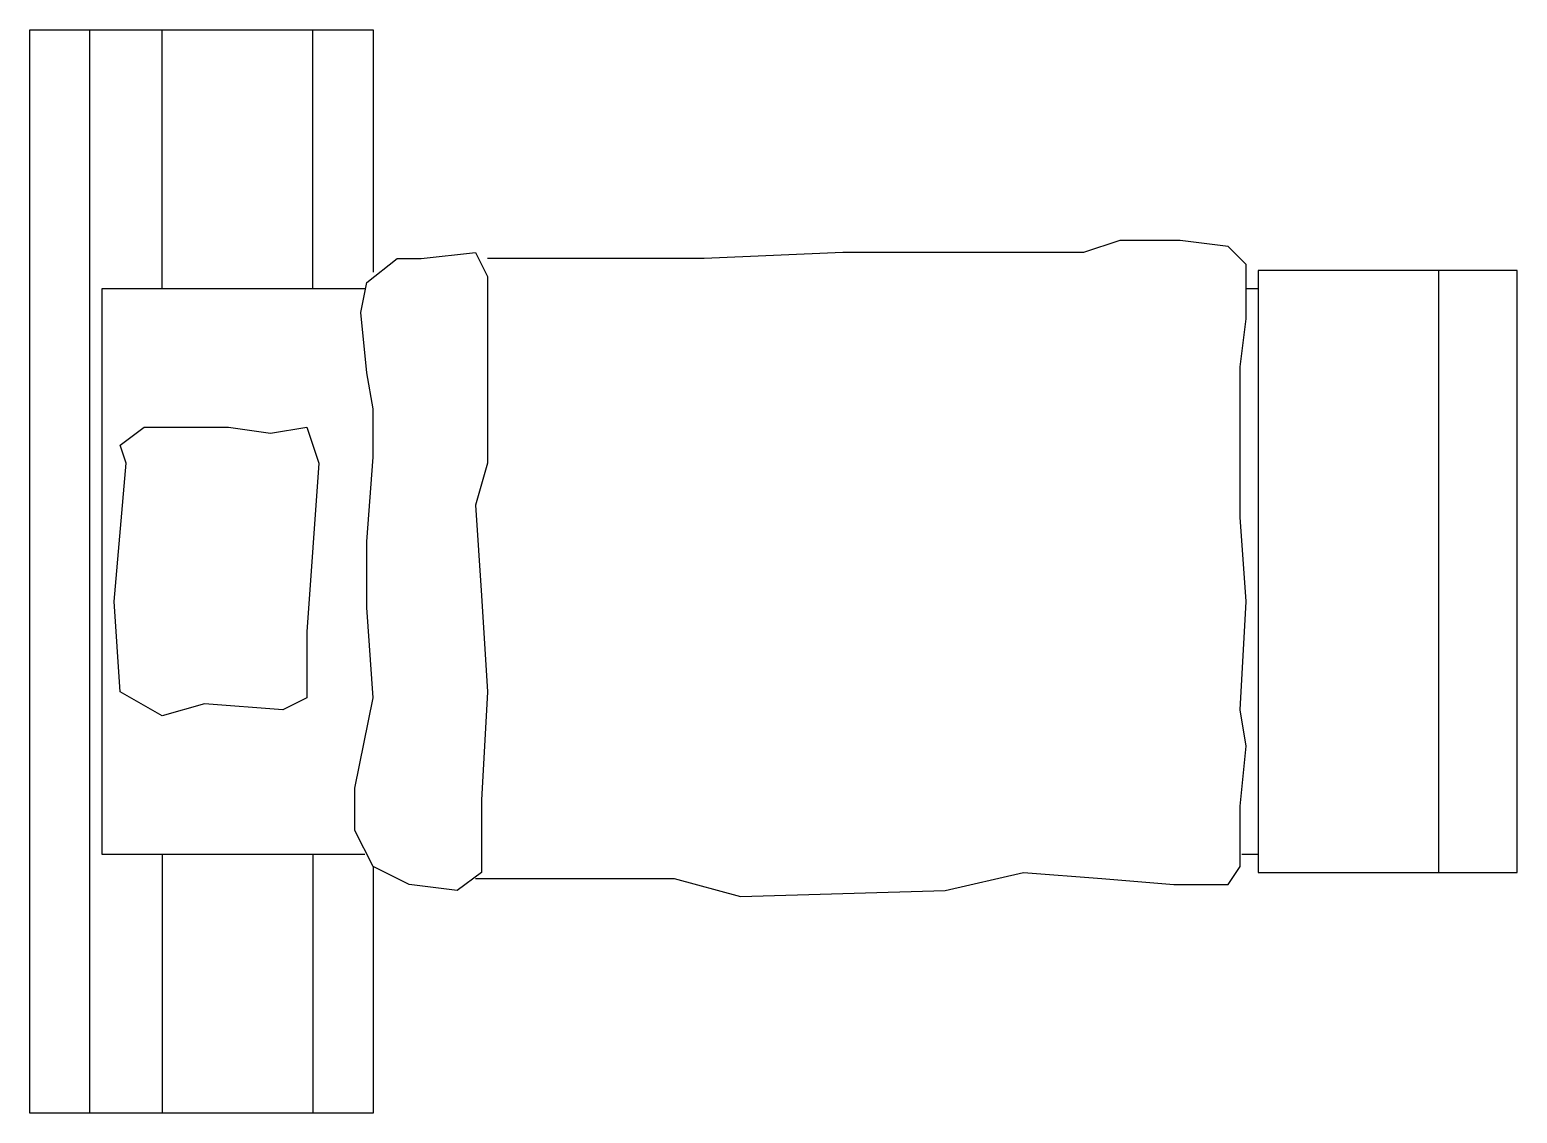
# Model space of a CAD drawing. Extents: x 0 to 247, y -180 to 0.
import ezdxf

# ---------------------------------------------------------------- set-up
doc = ezdxf.new("R2010")
doc.units = 0
doc.header["$LTSCALE"] = 50
doc.header["$MEASUREMENT"] = 0
doc.layers.get('0').update_dxf_attribs({"linetype": 'CONTINUOUS'})

msp = doc.modelspace()

# ---------------------------------------------------------------- linework, layer by layer
at = {"color": 0, "linetype": 'ByBlock'}
for p, q in [((10, -180), (10, 0)), ((22, -43), (22, 0)), ((47, -43), (47, 0)), ((234, -140), (234, -40)), ((12, -137), (12, -43)), ((12, -43), (55.64, -43)), ((202, -43), (204, -43)), ((55.62, -137), (12, -137)), ((22, -137), (22, -180)), ((47, -137), (47, -180)), ((204, -137), (201.24, -137))]:
    msp.add_line(p, q, dxfattribs=at)
for points in [[(57, -139), (57, -180), (0, -180), (0, 0), (57, 0), (57, -40.27)], [(74, -141), (86, -141), (98, -141), (107, -141), (118, -144), (152, -143), (165, -140), (178, -141), (190, -142), (199, -142), (201, -139), (201, -129), (202, -119), (201, -113), (202, -95), (201, -81), (201, -71), (201, -56), (202, -48), (202, -39), (199, -36), (191, -35), (181, -35), (175, -37), (149, -37), (145, -37), (135, -37), (112, -38), (90, -38), (76, -38)]]:
    msp.add_lwpolyline(points, dxfattribs=at)
for points in [[(63, -142), (57, -139), (54, -133), (54, -126), (57, -111), (56, -96), (56, -85), (57, -71), (57, -63), (56, -57), (55, -47), (56, -42), (61, -38), (65, -38), (74, -37), (76, -41), (76, -72), (74, -79), (75, -94), (76, -110), (75, -128), (75, -140), (71, -143)], [(247, -40), (204, -40), (204, -140), (247, -140)], [(46, -66), (48, -72), (46, -100), (46, -111), (42, -113), (29, -112), (22, -114), (15, -110), (14, -95), (16, -72), (15, -69), (19, -66), (33, -66), (40, -67)]]:
    msp.add_lwpolyline(points, close=True, dxfattribs=at)

doc.saveas('drawing.dxf')
